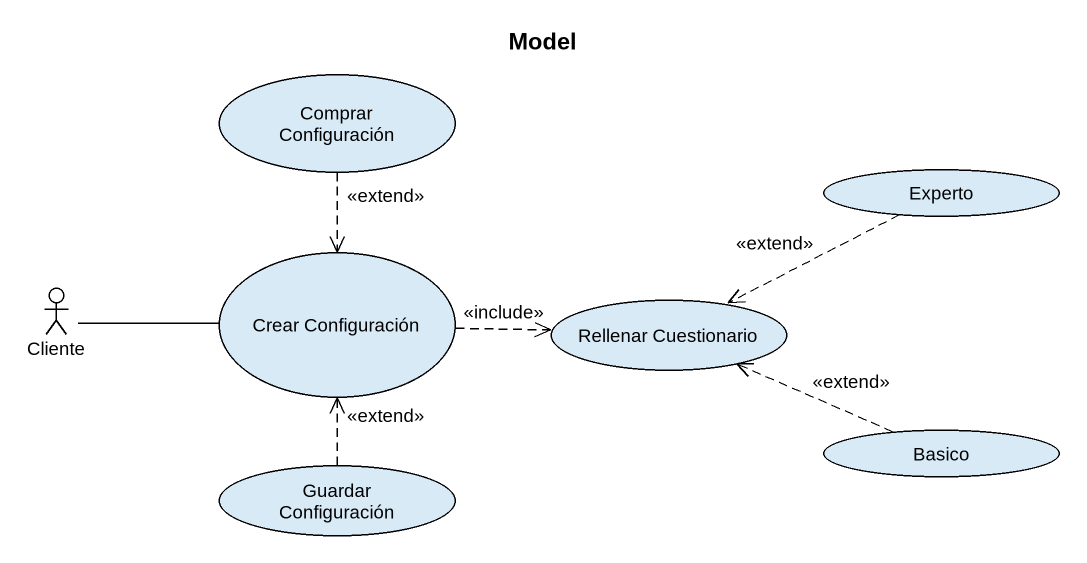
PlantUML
@startuml
title Model
usecase "Comprar Configuración" as Comprar_Configuración
usecase Experto
usecase "Crear Configuración" as Crear_Configuración
actor Cliente
usecase "Rellenar Cuestionario" as Rellenar_Cuestionario
usecase "Guardar Configuración" as Guardar_Configuración
usecase Basico
Comprar_Configuración ..> Crear_Configuración : <<extend>>
Experto .left.> Rellenar_Cuestionario : <<extend>>
Crear_Configuración .right.> Rellenar_Cuestionario : <<include>>
Cliente -right- Crear_Configuración
Guardar_Configuración .up.> Crear_Configuración : <<extend>>
Basico .left.> Rellenar_Cuestionario : <<extend>>
@enduml
